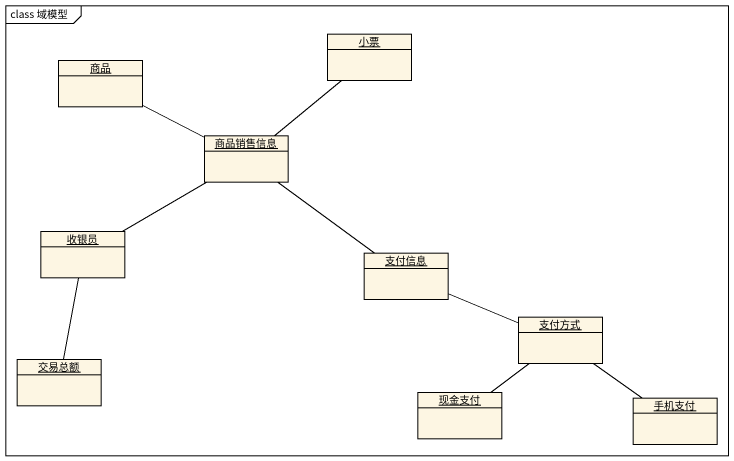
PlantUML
@startuml
mainframe class 域模型
hide circle
hide empty members
object 小票
object 商品
object 商品销售信息
object 收银员
object 支付信息
object 支付方式
object 交易总额
object 现金支付
object 手机支付
商品销售信息 -up- 小票
商品销售信息 -left- 商品
商品销售信息 -left- 收银员
商品销售信息 -- 支付信息
收银员 -- 交易总额
支付信息 -right- 支付方式
支付方式 -- 现金支付
支付方式 -- 手机支付
@enduml
